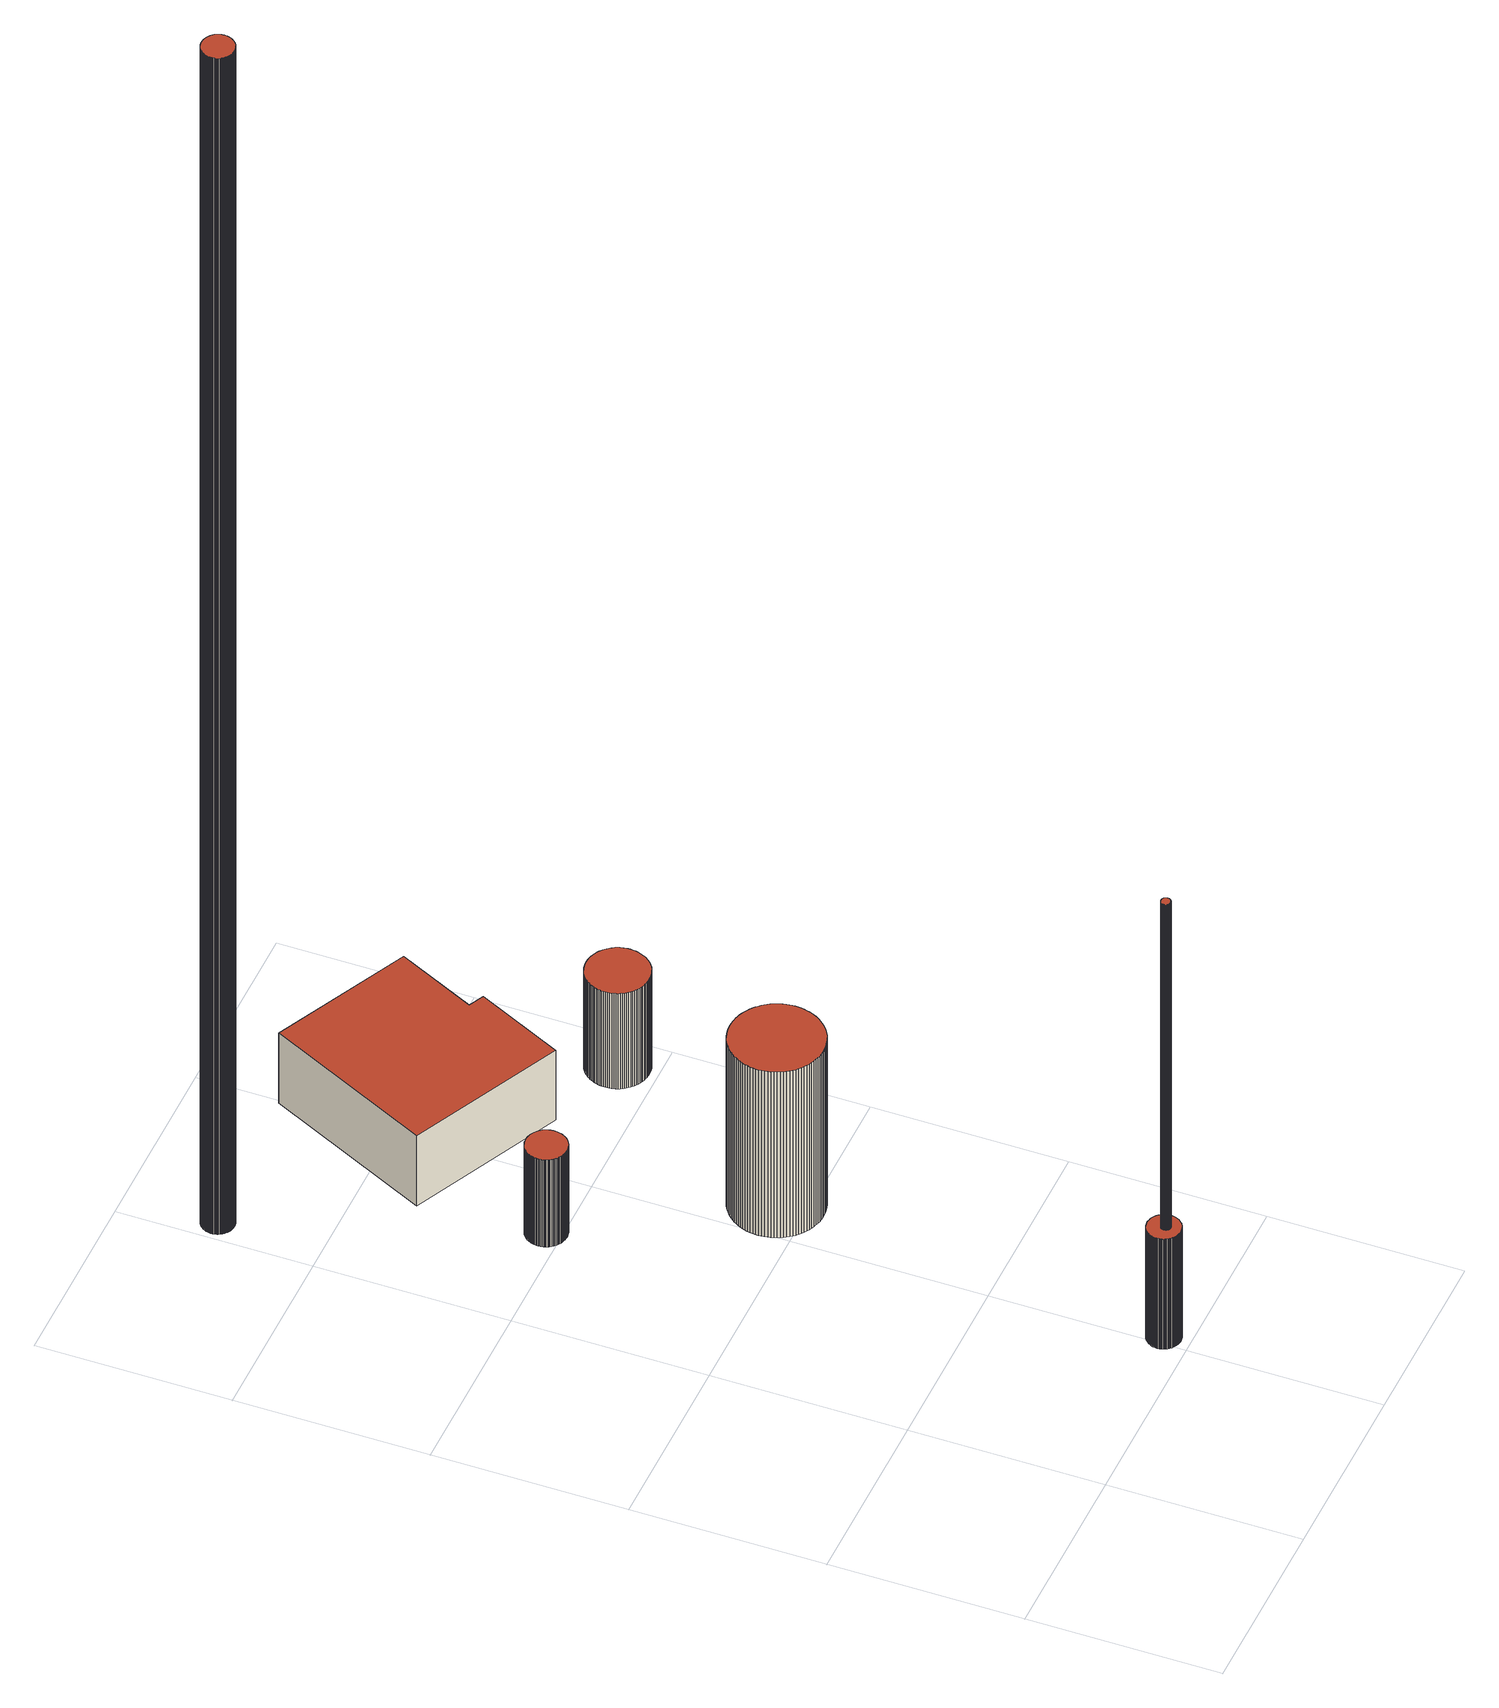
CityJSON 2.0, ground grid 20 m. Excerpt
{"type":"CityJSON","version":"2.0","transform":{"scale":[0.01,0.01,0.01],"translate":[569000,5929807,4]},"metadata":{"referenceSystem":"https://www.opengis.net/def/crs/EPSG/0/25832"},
"CityObjects":{
"building1":{"type":"Building","attributes":{"Grundfläche 2D":"9.153778","Grundhöhe NN":"5.011"},"children":["building1-1"],"geometry":[{"type":"Solid","lod":"3","boundaries":[[[[0,1,2,3,4,5,6,7,8,9,10,11,12,13,14,15,16,17,18,19,20,21,22,23,24,25,26,27,28,29,30,31,32,33,34,35,36,37,38,39,40,41,42,43,44,45,46,47,48,49,50,51,52,53,54,55,56,57,58,59,60,61,62,63,64,65,66,67,68,69,70,71,72,73,74,75,76,77,78,79,80,81,82,83,84,85,86,87,88,89,90,91,92,93,94,95,96,97,98,99]],[[100,101,4,3]],[[101,102,5,4]],[[102,103,6,5]],[[103,104,7,6]],[[104,105,8,7]],[[105,106,9,8]],[[106,107,10,9]],[[108,100,3,2]],[[109,110,98,97]],[[110,111,99,98]],[[111,112,0,99]],[[112,113,1,0]],[[113,108,2,1]],[[107,114,11,10]],[[114,115,12,11]],[[115,116,13,12]],[[116,117,14,13]],[[117,118,15,14]],[[118,119,16,15]],[[119,120,17,16]],[[120,121,18,17]],[[121,122,19,18]],[[122,123,20,19]],[[123,124,21,20]],[[124,125,22,21]],[[125,126,23,22]],[[126,127,24,23]],[[127,128,25,24]],[[128,129,26,25]],[[129,130,27,26]],[[130,131,28,27]],[[131,132,29,28]],[[132,133,30,29]],[[133,134,31,30]],[[134,135,32,31]],[[135,136,33,32]],[[136,137,34,33]],[[137,138,35,34]],[[138,139,36,35]],[[139,140,37,36]],[[140,141,38,37]],[[141,142,39,38]],[[142,143,40,39]],[[143,144,41,40]],[[144,145,42,41]],[[145,146,43,42]],[[146,147,44,43]],[[147,148,45,44]],[[148,149,46,45]],[[149,150,47,46]],[[150,151,48,47]],[[151,152,49,48]],[[152,153,50,49]],[[153,154,51,50]],[[154,155,52,51]],[[155,156,53,52]],[[156,157,54,53]],[[157,158,55,54]],[[158,159,56,55]],[[159,160,57,56]],[[160,161,58,57]],[[161,162,59,58]],[[162,163,60,59]],[[163,164,61,60]],[[164,165,62,61]],[[165,166,63,62]],[[166,167,64,63]],[[167,168,65,64]],[[168,169,66,65]],[[169,170,67,66]],[[170,171,68,67]],[[171,172,69,68]],[[172,173,70,69]],[[173,174,71,70]],[[174,175,72,71]],[[175,176,73,72]],[[176,177,74,73]],[[177,178,75,74]],[[178,179,76,75]],[[179,180,77,76]],[[180,181,78,77]],[[181,182,79,78]],[[182,183,80,79]],[[183,184,81,80]],[[184,185,82,81]],[[185,186,83,82]],[[186,187,84,83]],[[187,188,85,84]],[[188,189,86,85]],[[189,190,87,86]],[[190,191,88,87]],[[191,192,89,88]],[[192,193,90,89]],[[193,194,91,90]],[[194,195,92,91]],[[195,196,93,92]],[[196,197,94,93]],[[197,198,95,94]],[[198,199,96,95]],[[199,109,97,96]],[[109,199,198,197,196,195,194,193,192,191,190,189,188,187,186,185,184,183,182,181,180,179,178,177,176,175,174,173,172,171,170,169,168,167,166,165,164,163,162,161,160,159,158,157,156,155,154,153,152,151,150,149,148,147,146,145,144,143,142,141,140,139,138,137,136,135,134,133,132,131,130,129,128,127,126,125,124,123,122,121,120,119,118,117,116,115,114,107,106,105,104,103,102,101,100,108,113,112,111,110]]]],"semantics":{"surfaces":[{"type":"RoofSurface"},{"type":"WallSurface"},{"type":"GroundSurface"}],"values":[[0,1,1,1,1,1,1,1,1,1,1,1,1,1,1,1,1,1,1,1,1,1,1,1,1,1,1,1,1,1,1,1,1,1,1,1,1,1,1,1,1,1,1,1,1,1,1,1,1,1,1,1,1,1,1,1,1,1,1,1,1,1,1,1,1,1,1,1,1,1,1,1,1,1,1,1,1,1,1,1,1,1,1,1,1,1,1,1,1,1,1,1,1,1,1,1,1,1,1,1,1,2]]}}]},
"building1-1":{"type":"BuildingInstallation","parents":["building1"],"geometry":[{"type":"MultiSurface","lod":"3","boundaries":[[[200,201,202,203,204,205,206,207,208,209,210,211,212,213,214,215,216,217,218,219,220,221,222,223,224,225,226,227,228,229,230,231,232,233,234,235,236,237,238,239,240,241,242,243,244,245,246,247,248,249,250,251,252,253,254,255,256,257,258,259,260,261,262,263,264,265,266,267,268,269,270,271,272,273,274,275,276,277,278,279,280,281,282,283,284,285,286,287,288,289,290,291,292,293,294,295,296,297,298,299]],[[205,204,300,301]],[[206,205,301,302]],[[207,206,302,303]],[[208,207,303,304]],[[209,208,304,305]],[[210,209,305,306]],[[211,210,306,307]],[[212,211,307,308]],[[213,212,308,309]],[[310,202,201,200,311,312]],[[203,202,310,313]],[[204,203,313,300]],[[214,213,309,314]],[[215,214,314,315]],[[216,215,315,316]],[[217,216,316,317]],[[218,217,317,318]],[[219,218,318,319]],[[220,219,319,320]],[[221,220,320,321]],[[222,221,321,322]],[[223,222,322,323]],[[224,223,323,324]],[[225,224,324,325]],[[226,225,325,326]],[[227,226,326,327]],[[228,227,327,328]],[[229,228,328,329]],[[230,229,329,330]],[[231,230,330,331]],[[232,231,331,332]],[[233,232,332,333]],[[234,233,333,334]],[[235,234,334,335]],[[236,235,335,336]],[[237,236,336,337]],[[238,237,337,338]],[[239,238,338,339]],[[240,239,339,340]],[[241,240,340,341]],[[242,241,341,342]],[[243,242,342,343]],[[244,243,343,344]],[[245,244,344,345]],[[246,245,345,346]],[[247,246,346,347]],[[248,247,347,348]],[[249,248,348,349]],[[250,249,349,350]],[[251,250,350,351]],[[252,251,351,352]],[[253,252,352,353]],[[254,253,353,354]],[[255,254,354,355]],[[256,255,355,356]],[[257,256,356,357]],[[258,257,357,358]],[[259,258,358,359]],[[260,259,359,360]],[[261,260,360,361]],[[262,261,361,362]],[[263,262,362,363]],[[264,263,363,364]],[[265,264,364,365]],[[266,265,365,366]],[[267,266,366,367]],[[268,267,367,368]],[[269,268,368,369]],[[270,269,369,370]],[[271,270,370,371]],[[272,271,371,372]],[[273,272,372,373]],[[274,273,373,374]],[[275,274,374,375]],[[276,275,375,376]],[[277,276,376,377]],[[278,277,377,378]],[[279,278,378,379]],[[280,279,379,380]],[[281,280,380,381]],[[282,281,381,382]],[[283,282,382,383]],[[284,283,383,384]],[[285,284,384,385]],[[286,285,385,386]],[[287,286,386,387]],[[288,287,387,388]],[[289,288,388,389]],[[290,289,389,390]],[[291,290,390,391]],[[292,291,391,392]],[[293,292,392,393]],[[294,293,393,394]],[[295,294,394,395]],[[296,295,395,396]],[[297,296,396,397]],[[298,297,397,398]],[[299,298,398,399]],[[200,299,399,311]]],"semantics":{"surfaces":[{"type":"RoofSurface"},{"type":"WallSurface"}],"values":[0,1,1,1,1,1,1,1,1,1,1,1,1,1,1,1,1,1,1,1,1,1,1,1,1,1,1,1,1,1,1,1,1,1,1,1,1,1,1,1,1,1,1,1,1,1,1,1,1,1,1,1,1,1,1,1,1,1,1,1,1,1,1,1,1,1,1,1,1,1,1,1,1,1,1,1,1,1,1,1,1,1,1,1,1,1,1,1,1,1,1,1,1,1,1,1,1,1,1,1]}}]},
"building2":{"type":"Building","attributes":{"Grundfläche 2D":"8.639252","Grundhöhe NN":"4.952"},"geometry":[{"type":"Solid","lod":"3","boundaries":[[[[400,401,402,403,404,405,406,407,408,409,410,411,412,413,414,415,416,417,418,419,420,421,422,423,424,425,426,427,428,429,430,431,432,433,434,435,436,437,438,439,440,441,442,443,444,445,446,447,448,449,450,451,452,453,454,455,456,457,458,459,460,461,462,463,464,465,466,467,468,469,470,471,472,473,474,475,476,477,478,479,480,481,482,483,484,485,486,487,488,489,490,491,492,493,494,495,496,497,498,499]],[[500,501,408,407]],[[501,502,409,408]],[[502,503,410,409]],[[503,504,411,410]],[[504,505,412,411]],[[505,506,413,412]],[[507,500,407,406]],[[508,509,401,400]],[[509,510,402,401]],[[510,511,403,402]],[[511,512,404,403]],[[512,513,405,404]],[[513,507,406,405]],[[506,514,414,413]],[[514,515,415,414]],[[515,516,416,415]],[[516,517,417,416]],[[517,518,418,417]],[[518,519,419,418]],[[519,520,420,419]],[[520,521,421,420]],[[521,522,422,421]],[[522,523,423,422]],[[523,524,424,423]],[[524,525,425,424]],[[525,526,426,425]],[[526,527,427,426]],[[527,528,428,427]],[[528,529,429,428]],[[529,530,430,429]],[[530,531,431,430]],[[531,532,432,431]],[[532,533,433,432]],[[533,534,434,433]],[[534,535,435,434]],[[535,536,436,435]],[[536,537,437,436]],[[537,538,438,437]],[[538,539,439,438]],[[539,540,440,439]],[[540,541,441,440]],[[541,542,442,441]],[[542,543,443,442]],[[543,544,444,443]],[[544,545,445,444]],[[545,546,446,445]],[[546,547,447,446]],[[547,548,448,447]],[[548,549,449,448]],[[549,550,450,449]],[[550,551,451,450]],[[551,552,452,451]],[[552,553,453,452]],[[553,554,454,453]],[[554,555,455,454]],[[555,556,456,455]],[[556,557,457,456]],[[557,558,458,457]],[[558,559,459,458]],[[559,560,460,459]],[[560,561,461,460]],[[561,562,462,461]],[[562,563,463,462]],[[563,564,464,463]],[[564,565,465,464]],[[565,566,466,465]],[[566,567,467,466]],[[567,568,468,467]],[[568,569,469,468]],[[569,570,470,469]],[[570,571,471,470]],[[571,572,472,471]],[[572,573,473,472]],[[573,574,474,473]],[[574,575,475,474]],[[575,576,476,475]],[[576,577,477,476]],[[577,578,478,477]],[[578,579,479,478]],[[579,580,480,479]],[[580,581,481,480]],[[581,582,482,481]],[[582,583,483,482]],[[583,584,484,483]],[[584,585,485,484]],[[585,586,486,485]],[[586,587,487,486]],[[587,588,488,487]],[[588,589,489,488]],[[589,590,490,489]],[[590,591,491,490]],[[591,592,492,491]],[[592,593,493,492]],[[593,594,494,493]],[[594,595,495,494]],[[595,596,496,495]],[[596,597,497,496]],[[597,598,498,497]],[[598,599,499,498]],[[599,508,400,499]],[[597,596,595,594,593,592,591,590,589,588,587,586,585,584,583,582,581,580,579,578,577,576,575,574,573,572,571,570,569,568,567,566,565,564,563,562,561,560,559,558,557,556,555,554,553,552,551,550,549,548,547,546,545,544,543,542,541,540,539,538,537,536,535,534,533,532,531,530,529,528,527,526,525,524,523,522,521,520,519,518,517,516,515,514,506,505,504,503,502,501,500,507,513,512,511,510,509,508,599,598]]]],"semantics":{"surfaces":[{"type":"RoofSurface"},{"type":"WallSurface"},{"type":"GroundSurface"}],"values":[[0,1,1,1,1,1,1,1,1,1,1,1,1,1,1,1,1,1,1,1,1,1,1,1,1,1,1,1,1,1,1,1,1,1,1,1,1,1,1,1,1,1,1,1,1,1,1,1,1,1,1,1,1,1,1,1,1,1,1,1,1,1,1,1,1,1,1,1,1,1,1,1,1,1,1,1,1,1,1,1,1,1,1,1,1,1,1,1,1,1,1,1,1,1,1,1,1,1,1,1,1,2]]}}]},
"building3":{"type":"Building","attributes":{"Grundfläche 2D":"13.631058","Grundhöhe NN":"4.933"},"geometry":[{"type":"Solid","lod":"3","boundaries":[[[[600,601,602,603,604,605,606,607,608,609,610,611,612,613,614,615,616,617,618,619,620,621,622,623,624,625,626,627,628,629,630,631,632,633,634,635,636,637,638,639,640,641,642,643,644,645,646,647,648,649,650,651,652,653,654,655,656,657,658,659,660,661,662,663,664,665,666,667,668,669,670,671,672,673,674,675,676,677,678,679,680,681,682,683,684,685,686,687,688,689,690,691,692,693,694,695,696,697,698,699]],[[700,701,606,605]],[[701,702,607,606]],[[702,703,608,607]],[[703,704,609,608]],[[704,705,610,609]],[[705,706,611,610]],[[706,707,612,611]],[[707,708,613,612]],[[708,709,614,613]],[[709,710,615,614]],[[711,700,605,604]],[[712,713,603,602]],[[713,711,604,603]],[[710,714,616,615]],[[714,715,617,616]],[[715,716,618,617]],[[716,717,619,618]],[[717,718,620,619]],[[718,719,621,620]],[[719,720,622,621]],[[720,721,623,622]],[[721,722,624,623]],[[722,723,625,624]],[[723,724,626,625]],[[724,725,627,626]],[[725,726,628,627]],[[726,727,629,628]],[[727,728,630,629]],[[728,729,631,630]],[[729,730,632,631]],[[730,731,633,632]],[[731,732,634,633]],[[732,733,635,634]],[[733,734,636,635]],[[734,735,637,636]],[[735,736,638,637]],[[736,737,639,638]],[[737,738,640,639]],[[738,739,641,640]],[[739,740,642,641]],[[740,741,643,642]],[[741,742,644,643]],[[742,743,645,644]],[[743,744,646,645]],[[744,745,647,646]],[[745,746,648,647]],[[746,747,649,648]],[[747,748,650,649]],[[748,749,651,650]],[[749,750,652,651]],[[750,751,653,652]],[[751,752,654,653]],[[752,753,655,654]],[[753,754,656,655]],[[754,755,657,656]],[[755,756,658,657]],[[756,757,659,658]],[[757,758,660,659]],[[758,759,661,660]],[[759,760,662,661]],[[760,761,663,662]],[[761,762,664,663]],[[762,763,665,664]],[[763,764,666,665]],[[764,765,667,666]],[[765,766,668,667]],[[766,767,669,668]],[[767,768,670,669]],[[768,769,671,670]],[[769,770,672,671]],[[770,771,673,672]],[[771,772,674,673]],[[772,773,675,674]],[[773,774,676,675]],[[774,775,677,676]],[[775,776,678,677]],[[776,777,679,678]],[[777,778,680,679]],[[778,779,681,680]],[[779,780,682,681]],[[780,781,683,682]],[[781,782,684,683]],[[782,783,685,684]],[[783,784,686,685]],[[784,785,687,686]],[[785,786,688,687]],[[786,787,689,688]],[[787,788,690,689]],[[788,789,691,690]],[[789,790,692,691]],[[790,791,693,692]],[[791,792,694,693]],[[792,793,695,694]],[[793,794,696,695]],[[794,795,697,696]],[[795,796,698,697]],[[796,797,699,698]],[[797,798,600,699]],[[798,799,601,600]],[[799,712,602,601]],[[795,794,793,792,791,790,789,788,787,786,785,784,783,782,781,780,779,778,777,776,775,774,773,772,771,770,769,768,767,766,765,764,763,762,761,760,759,758,757,756,755,754,753,752,751,750,749,748,747,746,745,744,743,742,741,740,739,738,737,736,735,734,733,732,731,730,729,728,727,726,725,724,723,722,721,720,719,718,717,716,715,714,710,709,708,707,706,705,704,703,702,701,700,711,713,712,799,798,797,796]]]],"semantics":{"surfaces":[{"type":"RoofSurface"},{"type":"WallSurface"},{"type":"GroundSurface"}],"values":[[0,1,1,1,1,1,1,1,1,1,1,1,1,1,1,1,1,1,1,1,1,1,1,1,1,1,1,1,1,1,1,1,1,1,1,1,1,1,1,1,1,1,1,1,1,1,1,1,1,1,1,1,1,1,1,1,1,1,1,1,1,1,1,1,1,1,1,1,1,1,1,1,1,1,1,1,1,1,1,1,1,1,1,1,1,1,1,1,1,1,1,1,1,1,1,1,1,1,1,1,1,2]]}}]},
"building4":{"type":"Building","attributes":{"Grundfläche 2D":"69.941310","Grundhöhe NN":"4.931"},"geometry":[{"type":"Solid","lod":"3","boundaries":[[[[800,801,802,803,804,805,806,807,808,809,810,811,812,813,814,815,816,817,818,819,820,821,822,823,824,825,826,827,828,829,830,831,832,833,834,835,836,837,838,839,840,841,842,843,844,845,846,847,848,849,850,851,852,853,854,855,856,857,858,859,860,861,862,863,864,865,866,867,868,869,870,871,872,873,874,875,876,877,878,879,880,881,882,883,884,885,886,887,888,889,890,891,892,893,894,895,896,897,898,899]],[[900,901,805,804]],[[901,902,806,805]],[[902,903,807,806]],[[903,904,808,807]],[[904,905,809,808]],[[905,906,810,809]],[[906,907,811,810]],[[907,908,812,811]],[[908,909,813,812]],[[909,910,814,813]],[[911,900,804,803]],[[912,911,803,802]],[[910,913,815,814]],[[913,914,816,815]],[[914,915,817,816]],[[915,916,818,817]],[[916,917,819,818]],[[917,918,820,819]],[[918,919,821,820]],[[919,920,822,821]],[[920,921,823,822]],[[921,922,824,823]],[[922,923,825,824]],[[923,924,826,825]],[[924,925,827,826]],[[925,926,828,827]],[[926,927,829,828]],[[927,928,830,829]],[[928,929,831,830]],[[929,930,832,831]],[[930,931,833,832]],[[931,932,834,833]],[[932,933,835,834]],[[933,934,836,835]],[[934,935,837,836]],[[935,936,838,837]],[[936,937,839,838]],[[937,938,840,839]],[[938,939,841,840]],[[939,940,842,841]],[[940,941,843,842]],[[941,942,844,843]],[[942,943,845,844]],[[943,944,846,845]],[[944,945,847,846]],[[945,946,848,847]],[[946,947,849,848]],[[947,948,850,849]],[[948,949,851,850]],[[949,950,852,851]],[[950,951,853,852]],[[951,952,854,853]],[[952,953,855,854]],[[953,954,856,855]],[[954,955,857,856]],[[955,956,858,857]],[[956,957,859,858]],[[957,958,860,859]],[[958,959,861,860]],[[959,960,862,861]],[[960,961,863,862]],[[961,962,864,863]],[[962,963,865,864]],[[963,964,866,865]],[[964,965,867,866]],[[965,966,868,867]],[[966,967,869,868]],[[967,968,870,869]],[[968,969,871,870]],[[969,970,872,871]],[[970,971,873,872]],[[971,972,874,873]],[[972,973,875,874]],[[973,974,876,875]],[[974,975,877,876]],[[975,976,878,877]],[[976,977,879,878]],[[977,978,880,879]],[[978,979,881,880]],[[979,980,882,881]],[[980,981,883,882]],[[981,982,884,883]],[[982,983,885,884]],[[983,984,886,885]],[[984,985,887,886]],[[985,986,888,887]],[[986,987,889,888]],[[987,988,890,889]],[[988,989,891,890]],[[989,990,892,891]],[[990,991,893,892]],[[991,992,894,893]],[[992,993,895,894]],[[993,994,896,895]],[[994,995,897,896]],[[995,996,898,897]],[[996,997,899,898]],[[997,998,800,899]],[[998,999,801,800]],[[999,912,802,801]],[[995,994,993,992,991,990,989,988,987,986,985,984,983,982,981,980,979,978,977,976,975,974,973,972,971,970,969,968,967,966,965,964,963,962,961,960,959,958,957,956,955,954,953,952,951,950,949,948,947,946,945,944,943,942,941,940,939,938,937,936,935,934,933,932,931,930,929,928,927,926,925,924,923,922,921,920,919,918,917,916,915,914,913,910,909,908,907,906,905,904,903,902,901,900,911,912,999,998,997,996]]]],"semantics":{"surfaces":[{"type":"RoofSurface"},{"type":"WallSurface"},{"type":"GroundSurface"}],"values":[[0,1,1,1,1,1,1,1,1,1,1,1,1,1,1,1,1,1,1,1,1,1,1,1,1,1,1,1,1,1,1,1,1,1,1,1,1,1,1,1,1,1,1,1,1,1,1,1,1,1,1,1,1,1,1,1,1,1,1,1,1,1,1,1,1,1,1,1,1,1,1,1,1,1,1,1,1,1,1,1,1,1,1,1,1,1,1,1,1,1,1,1,1,1,1,1,1,1,1,1,1,2]]}}]},
"building5":{"type":"Building","attributes":{"Grundfläche 2D":"321.319162","Grundhöhe NN":"4.875"},"geometry":[{"type":"Solid","lod":"3","boundaries":[[[[1000,1001,1002,1003,1004,1005]],[[1006,1007,1005,1004]],[[1007,1008,1000,1005]],[[1008,1009,1001,1000]],[[1009,1010,1002,1001]],[[1010,1011,1003,1002]],[[1011,1006,1004,1003]],[[1011,1010,1009,1008,1007,1006]]]],"semantics":{"surfaces":[{"type":"RoofSurface"},{"type":"WallSurface"},{"type":"GroundSurface"}],"values":[[0,1,1,1,1,1,1,2]]}}]},
"building6":{"type":"Building","attributes":{"Grundfläche 2D":"31.830159","Grundhöhe NN":"4.645"},"geometry":[{"type":"Solid","lod":"3","boundaries":[[[[1012,1013,1014,1015,1016,1017,1018,1019,1020,1021,1022,1023,1024,1025,1026,1027,1028,1029,1030,1031,1032,1033,1034,1035,1036,1037,1038,1039,1040,1041,1042,1043,1044,1045,1046,1047,1048,1049,1050,1051,1052,1053,1054,1055,1056,1057,1058,1059,1060,1061,1062,1063,1064,1065,1066,1067,1068,1069,1070,1071,1072,1073,1074,1075,1076,1077,1078,1079,1080,1081,1082,1083,1084,1085,1086,1087,1088,1089,1090,1091,1092,1093,1094,1095,1096,1097,1098,1099,1100,1101,1102,1103,1104,1105,1106,1107,1108,1109,1110,1111]],[[1112,1113,1020,1019]],[[1113,1114,1021,1020]],[[1114,1115,1022,1021]],[[1115,1116,1023,1022]],[[1117,1112,1019,1018]],[[1118,1119,1012,1111]],[[1119,1120,1013,1012]],[[1120,1121,1014,1013]],[[1121,1122,1015,1014]],[[1122,1123,1016,1015]],[[1123,1124,1017,1016]],[[1124,1117,1018,1017]],[[1116,1125,1024,1023]],[[1125,1126,1025,1024]],[[1126,1127,1026,1025]],[[1127,1128,1027,1026]],[[1128,1129,1028,1027]],[[1129,1130,1029,1028]],[[1130,1131,1030,1029]],[[1131,1132,1031,1030]],[[1132,1133,1032,1031]],[[1133,1134,1033,1032]],[[1134,1135,1034,1033]],[[1135,1136,1035,1034]],[[1136,1137,1036,1035]],[[1137,1138,1037,1036]],[[1138,1139,1038,1037]],[[1139,1140,1039,1038]],[[1140,1141,1040,1039]],[[1141,1142,1041,1040]],[[1142,1143,1042,1041]],[[1143,1144,1043,1042]],[[1144,1145,1044,1043]],[[1145,1146,1045,1044]],[[1146,1147,1046,1045]],[[1147,1148,1047,1046]],[[1148,1149,1048,1047]],[[1149,1150,1049,1048]],[[1150,1151,1050,1049]],[[1151,1152,1051,1050]],[[1152,1153,1052,1051]],[[1153,1154,1053,1052]],[[1154,1155,1054,1053]],[[1155,1156,1055,1054]],[[1156,1157,1056,1055]],[[1157,1158,1057,1056]],[[1158,1159,1058,1057]],[[1159,1160,1059,1058]],[[1160,1161,1060,1059]],[[1161,1162,1061,1060]],[[1162,1163,1062,1061]],[[1163,1164,1063,1062]],[[1164,1165,1064,1063]],[[1165,1166,1065,1064]],[[1166,1167,1066,1065]],[[1167,1168,1067,1066]],[[1168,1169,1068,1067]],[[1169,1170,1069,1068]],[[1170,1171,1070,1069]],[[1171,1172,1071,1070]],[[1172,1173,1072,1071]],[[1173,1174,1073,1072]],[[1174,1175,1074,1073]],[[1175,1176,1075,1074]],[[1176,1177,1076,1075]],[[1177,1178,1077,1076]],[[1178,1179,1078,1077]],[[1179,1180,1079,1078]],[[1180,1181,1080,1079]],[[1181,1182,1081,1080]],[[1182,1183,1082,1081]],[[1183,1184,1083,1082]],[[1184,1185,1084,1083]],[[1185,1186,1085,1084]],[[1186,1187,1086,1085]],[[1187,1188,1087,1086]],[[1188,1189,1088,1087]],[[1189,1190,1089,1088]],[[1190,1191,1090,1089]],[[1191,1192,1091,1090]],[[1192,1193,1092,1091]],[[1193,1194,1093,1092]],[[1194,1195,1094,1093]],[[1195,1196,1095,1094]],[[1196,1197,1096,1095]],[[1197,1198,1097,1096]],[[1198,1199,1098,1097]],[[1199,1200,1099,1098]],[[1200,1201,1100,1099]],[[1201,1202,1101,1100]],[[1202,1203,1102,1101]],[[1203,1204,1103,1102]],[[1204,1205,1104,1103]],[[1205,1206,1105,1104]],[[1206,1207,1106,1105]],[[1207,1208,1107,1106]],[[1208,1209,1108,1107]],[[1209,1210,1109,1108]],[[1210,1211,1110,1109]],[[1211,1118,1111,1110]],[[1210,1209,1208,1207,1206,1205,1204,1203,1202,1201,1200,1199,1198,1197,1196,1195,1194,1193,1192,1191,1190,1189,1188,1187,1186,1185,1184,1183,1182,1181,1180,1179,1178,1177,1176,1175,1174,1173,1172,1171,1170,1169,1168,1167,1166,1165,1164,1163,1162,1161,1160,1159,1158,1157,1156,1155,1154,1153,1152,1151,1150,1149,1148,1147,1146,1145,1144,1143,1142,1141,1140,1139,1138,1137,1136,1135,1134,1133,1132,1131,1130,1129,1128,1127,1126,1125,1116,1115,1114,1113,1112,1117,1124,1123,1122,1121,1120,1119,1118,1211]]]],"semantics":{"surfaces":[{"type":"RoofSurface"},{"type":"WallSurface"},{"type":"GroundSurface"}],"values":[[0,1,1,1,1,1,1,1,1,1,1,1,1,1,1,1,1,1,1,1,1,1,1,1,1,1,1,1,1,1,1,1,1,1,1,1,1,1,1,1,1,1,1,1,1,1,1,1,1,1,1,1,1,1,1,1,1,1,1,1,1,1,1,1,1,1,1,1,1,1,1,1,1,1,1,1,1,1,1,1,1,1,1,1,1,1,1,1,1,1,1,1,1,1,1,1,1,1,1,1,1,2]]}}]}
},
"vertices":[
[2106,416,1497],[2096,418,1497],[2085,420,1497],[2075,421,1497],[2064,421,1497],[2053,420,1497],[2043,419,1497],[2032,417,1497],[2021,415,1497],[2011,411,1497],[2001,408,1497],[1992,403,1497],[1982,398,1497],[1973,392,1497],[1964,386,1497],[1956,380,1497],[1948,372,1497],[1940,365,1497],[1933,356,1497],[1927,348,1497],[1921,339,1497],[1916,329,1497],[1911,320,1497],[1907,310,1497],[1904,300,1497],[1901,289,1497],[1899,279,1497],[1897,268,1497],[1896,258,1497],[1896,247,1497],[1897,236,1497],[1898,225,1497],[1900,215,1497],[1903,204,1497],[1906,194,1497],[1909,184,1497],[1914,175,1497],[1919,165,1497],[1925,156,1497],[1931,147,1497],[1938,139,1497],[1945,131,1497],[1953,123,1497],[1961,117,1497],[1969,110,1497],[1978,104,1497],[1988,99,1497],[1997,94,1497],[2007,90,1497],[2017,87,1497],[2028,84,1497],[2038,82,1497],[2049,80,1497],[2059,79,1497],[2070,79,1497],[2081,80,1497],[2092,81,1497],[2102,83,1497],[2112,86,1497],[2123,89,1497],[2133,92,1497],[2143,97,1497],[2152,102,1497],[2161,108,1497],[2170,114,1497],[2178,121,1497],[2186,128,1497],[2194,136,1497],[2201,144,1497],[2207,152,1497],[2213,161,1497],[2218,171,1497],[2223,180,1497],[2227,190,1497],[2230,200,1497],[2233,211,1497],[2235,221,1497],[2237,232,1497],[2238,242,1497],[2238,253,1497],[2237,264,1497],[2236,275,1497],[2234,285,1497],[2232,296,1497],[2228,306,1497],[2225,316,1497],[2220,326,1497],[2215,335,1497],[2209,344,1497],[2203,353,1497],[2197,361,1497],[2189,369,1497],[2182,377,1497],[2173,384,1497],[2165,390,1497],[2156,396,1497],[2146,401,1497],[2137,406,1497],[2127,410,1497],[2117,413,1497],[2075,421,101],[2064,421,101],[2053,420,101],[2043,419,101],[2032,417,101],[2021,415,101],[2011,411,101],[2001,408,101],[2085,420,101],[2137,406,101],[2127,410,101],[2117,413,101],[2106,416,101],[2096,418,101],[1992,403,101],[1982,398,101],[1973,392,101],[1964,386,101],[1956,380,101],[1948,372,101],[1940,365,101],[1933,356,101],[1927,348,101],[1921,339,101],[1916,329,101],[1911,320,101],[1907,310,101],[1904,300,101],[1901,289,101],[1899,279,101],[1897,268,101],[1896,258,101],[1896,247,101],[1897,236,101],[1898,225,101],[1900,215,101],[1903,204,101],[1906,194,101],[1909,184,101],[1914,175,101],[1919,165,101],[1925,156,101],[1931,147,101],[1938,139,101],[1945,131,101],[1953,123,101],[1961,117,101],[1969,110,101],[1978,104,101],[1988,99,101],[1997,94,101],[2007,90,101],[2017,87,101],[2028,84,101],[2038,82,101],[2049,80,101],[2059,79,101],[2070,79,101],[2081,80,101],[2092,81,101],[2102,83,101],[2112,86,101],[2123,89,101],[2133,92,101],[2143,97,101],[2152,102,101],[2161,108,101],[2170,114,101],[2178,121,101],[2186,128,101],[2194,136,101],[2201,144,101],[2207,152,101],[2213,161,101],[2218,171,101],[2223,180,101],[2227,190,101],[2230,200,101],[2233,211,101],[2235,221,101],[2237,232,101],[2238,242,101],[2238,253,101],[2237,264,101],[2236,275,101],[2234,285,101],[2232,296,101],[2228,306,101],[2225,316,101],[2220,326,101],[2215,335,101],[2209,344,101],[2203,353,101],[2197,361,101],[2189,369,101],[2182,377,101],[2173,384,101],[2165,390,101],[2156,396,101],[2146,401,101],
[2094,279,5634],[2092,280,5634],[2089,281,5634],[2086,282,5634],[2083,282,5634],[2080,283,5634],[2077,283,5634],[2074,283,5634],[2070,283,5634],[2068,283,5634],[2065,282,5634],[2061,281,5634],[2059,280,5634],[2056,279,5634],[2053,278,5634],[2050,277,5634],[2048,275,5634],[2045,273,5634],[2043,271,5634],[2041,270,5634],[2038,267,5634],[2036,265,5634],[2034,263,5634],[2033,260,5634],[2031,257,5634],[2030,255,5634],[2029,252,5634],[2028,249,5634],[2027,246,5634],[2026,243,5634],[2026,240,5634],[2026,237,5634],[2025,234,5634],[2026,231,5634],[2026,228,5634],[2026,225,5634],[2027,222,5634],[2028,219,5634],[2029,216,5634],[2030,213,5634],[2032,211,5634],[2033,208,5634],[2035,205,5634],[2037,203,5634],[2039,201,5634],[2041,199,5634],[2043,197,5634],[2046,195,5634],[2048,193,5634],[2051,192,5634],[2054,190,5634],[2056,189,5634],[2059,188,5634],[2062,187,5634],[2065,187,5634],[2068,186,5634],[2071,186,5634],[2074,186,5634],[2077,186,5634],[2081,186,5634],[2083,187,5634],[2086,187,5634],[2089,188,5634],[2092,189,5634],[2095,191,5634],[2098,192,5634],[2100,194,5634],[2103,195,5634],[2105,197,5634],[2107,199,5634],[2110,201,5634],[2112,204,5634],[2114,206,5634],[2115,209,5634],[2117,211,5634],[2118,214,5634],[2119,217,5634],[2120,220,5634],[2121,223,5634],[2122,226,5634],[2122,229,5634],[2122,232,5634],[2122,235,5634],[2122,238,5634],[2122,241,5634],[2122,244,5634],[2121,247,5634],[2120,250,5634],[2119,253,5634],[2118,255,5634],[2116,258,5634],[2115,261,5634],[2113,263,5634],[2111,266,5634],[2109,268,5634],[2107,270,5634],[2105,272,5634],[2102,274,5634],[2100,276,5634],[2097,277,5634],[2083,282,1497],[2080,283,1497],[2077,283,1497],[2074,283,1497],[2070,283,1497],[2068,283,1497],[2065,282,1497],[2061,281,1497],[2059,280,1497],[2056,279,1497],[2089,281,1497],[2094,279,1497],[2092,280,1497],[2086,282,1497],[2053,278,1497],[2050,277,1497],[2048,275,1497],[2045,273,1497],[2043,271,1497],[2041,270,1497],[2038,267,1497],[2036,265,1497],[2034,263,1497],[2033,260,1497],[2031,257,1497],[2030,255,1497],[2029,252,1497],[2028,249,1497],[2027,246,1497],[2026,243,1497],[2026,240,1497],[2026,237,1497],[2025,234,1497],[2026,231,1497],[2026,228,1497],[2026,225,1497],[2027,222,1497],[2028,219,1497],[2029,216,1497],[2030,213,1497],[2032,211,1497],[2033,208,1497],[2035,205,1497],[2037,203,1497],[2039,201,1497],[2041,199,1497],[2043,197,1497],[2046,195,1497],[2048,193,1497],[2051,192,1497],[2054,190,1497],[2056,189,1497],[2059,188,1497],[2062,187,1497],[2065,187,1497],[2068,186,1497],[2071,186,1497],[2074,186,1497],[2077,186,1497],[2081,186,1497],[2083,187,1497],[2086,187,1497],[2089,188,1497],[2092,189,1497],[2095,191,1497],[2098,192,1497],[2100,194,1497],[2103,195,1497],[2105,197,1497],[2107,199,1497],[2110,201,1497],[2112,204,1497],[2114,206,1497],[2115,209,1497],[2117,211,1497],[2118,214,1497],[2119,217,1497],[2120,220,1497],[2121,223,1497],[2122,226,1497],[2122,229,1497],[2122,232,1497],[2122,235,1497],[2122,238,1497],[2122,241,1497],[2122,244,1497],[2121,247,1497],[2120,250,1497],[2119,253,1497],[2118,255,1497],[2116,258,1497],[2115,261,1497],[2113,263,1497],[2111,266,1497],[2109,268,1497],[2107,270,1497],[2105,272,1497],[2102,274,1497],[2100,276,1497],[2097,277,1497],
[266,9192,15041],[257,9196,15041],[247,9199,15041],[237,9202,15041],[226,9204,15041],[216,9205,15041],[206,9206,15041],[195,9206,15041],[185,9205,15041],[174,9204,15041],[164,9202,15041],[154,9199,15041],[144,9196,15041],[135,9192,15041],[125,9187,15041],[116,9182,15041],[107,9177,15041],[99,9171,15041],[91,9164,15041],[83,9157,15041],[76,9149,15041],[70,9141,15041],[64,9133,15041],[58,9124,15041],[53,9114,15041],[49,9105,15041],[45,9095,15041],[42,9085,15041],[39,9075,15041],[37,9065,15041],[36,9055,15041],[35,9044,15041],[35,9034,15041],[36,9024,15041],[37,9013,15041],[39,9003,15041],[42,8993,15041],[45,8983,15041],[49,8973,15041],[54,8964,15041],[59,8955,15041],[64,8946,15041],[70,8938,15041],[77,8930,15041],[84,8922,15041],[92,8915,15041],[100,8908,15041],[108,8902,15041],[117,8897,15041],[127,8892,15041],[136,8887,15041],[146,8883,15041],[156,8880,15041],[166,8878,15041],[176,8876,15041],[186,8875,15041],[197,8874,15041],[207,8874,15041],[218,8875,15041],[228,8876,15041],[238,8878,15041],[248,8881,15041],[258,8884,15041],[268,8888,15041],[277,8892,15041],[286,8897,15041],[295,8903,15041],[303,8909,15041],[311,8916,15041],[319,8923,15041],[326,8931,15041],[333,8939,15041],[339,8947,15041],[344,8956,15041],[349,8965,15041],[354,8975,15041],[357,8984,15041],[361,8994,15041],[363,9004,15041],[365,9015,15041],[366,9025,15041],[367,9035,15041],[367,9046,15041],[366,9056,15041],[365,9067,15041],[363,9077,15041],[360,9087,15041],[357,9097,15041],[353,9107,15041],[349,9116,15041],[344,9125,15041],[338,9134,15041],[332,9142,15041],[325,9150,15041],[318,9158,15041],[310,9165,15041],[302,9171,15041],[294,9178,15041],[285,9183,15041],[276,9188,15041],[195,9206,95],[185,9205,95],[174,9204,95],[164,9202,95],[154,9199,95],[144,9196,95],[135,9192,95],[206,9206,95],[266,9192,95],[257,9196,95],[247,9199,95],[237,9202,95],[226,9204,95],[216,9205,95],[125,9187,95],[116,9182,95],[107,9177,95],[99,9171,95],[91,9164,95],[83,9157,95],[76,9149,95],[70,9141,95],[64,9133,95],[58,9124,95],[53,9114,95],[49,9105,95],[45,9095,95],[42,9085,95],[39,9075,95],[37,9065,95],[36,9055,95],[35,9044,95],[35,9034,95],[36,9024,95],[37,9013,95],[39,9003,95],[42,8993,95],[45,8983,95],[49,8973,95],[54,8964,95],[59,8955,95],[64,8946,95],[70,8938,95],[77,8930,95],[84,8922,95],[92,8915,95],[100,8908,95],[108,8902,95],[117,8897,95],[127,8892,95],[136,8887,95],[146,8883,95],[156,8880,95],[166,8878,95],[176,8876,95],[186,8875,95],[197,8874,95],[207,8874,95],[218,8875,95],[228,8876,95],[238,8878,95],[248,8881,95],[258,8884,95],[268,8888,95],[277,8892,95],[286,8897,95],[295,8903,95],[303,8909,95],[311,8916,95],[319,8923,95],[326,8931,95],[333,8939,95],[339,8947,95],[344,8956,95],[349,8965,95],[354,8975,95],[357,8984,95],[361,8994,95],[363,9004,95],[365,9015,95],[366,9025,95],[367,9035,95],[367,9046,95],[366,9056,95],[365,9067,95],[363,9077,95],[360,9087,95],[357,9097,95],[353,9107,95],[349,9116,95],[344,9125,95],[338,9134,95],[332,9142,95],[325,9150,95],[318,9158,95],[310,9165,95],[302,9171,95],[294,9178,95],[285,9183,95],[276,9188,95],
[1037,6094,1197],[1040,6082,1197],[1045,6070,1197],[1050,6058,1197],[1056,6046,1197],[1063,6035,1197],[1070,6024,1197],[1079,6014,1197],[1087,6004,1197],[1097,5995,1197],[1106,5986,1197],[1117,5978,1197],[1128,5971,1197],[1139,5964,1197],[1151,5958,1197],[1163,5953,1197],[1175,5949,1197],[1188,5946,1197],[1201,5943,1197],[1214,5941,1197],[1227,5940,1197],[1240,5939,1197],[1253,5940,1197],[1266,5941,1197],[1279,5943,1197],[1292,5946,1197],[1304,5950,1197],[1316,5955,1197],[1328,5960,1197],[1340,5966,1197],[1351,5973,1197],[1362,5980,1197],[1372,5988,1197],[1382,5997,1197],[1391,6006,1197],[1400,6016,1197],[1408,6027,1197],[1415,6038,1197],[1421,6049,1197],[1427,6061,1197],[1432,6073,1197],[1437,6085,1197],[1440,6098,1197],[1443,6110,1197],[1445,6123,1197],[1446,6136,1197],[1446,6149,1197],[1446,6162,1197],[1444,6176,1197],[1442,6188,1197],[1439,6201,1197],[1436,6214,1197],[1431,6226,1197],[1426,6238,1197],[1420,6250,1197],[1413,6261,1197],[1406,6272,1197],[1397,6282,1197],[1389,6292,1197],[1379,6301,1197],[1369,6309,1197],[1359,6317,1197],[1348,6325,1197],[1337,6331,1197],[1325,6337,1197],[1313,6342,1197],[1301,6346,1197],[1288,6350,1197],[1275,6353,1197],[1262,6355,1197],[1249,6356,1197],[1236,6356,1197],[1223,6356,1197],[1210,6354,1197],[1197,6352,1197],[1185,6349,1197],[1172,6345,1197],[1160,6341,1197],[1148,6336,1197],[1136,6329,1197],[1125,6323,1197],[1114,6315,1197],[1104,6307,1197],[1094,6299,1197],[1085,6289,1197],[1076,6279,1197],[1068,6269,1197],[1061,6258,1197],[1055,6247,1197],[1049,6235,1197],[1044,6223,1197],[1039,6211,1197],[1036,6198,1197],[1033,6185,1197],[1031,6172,1197],[1030,6159,1197],[1030,6146,1197],[1030,6133,1197],[1031,6120,1197],[1034,6107,1197],[1063,6035,93],[1070,6024,93],[1079,6014,93],[1087,6004,93],[1097,5995,93],[1106,5986,93],[1117,5978,93],[1128,5971,93],[1139,5964,93],[1151,5958,93],[1163,5953,93],[1056,6046,93],[1045,6070,93],[1050,6058,93],[1175,5949,93],[1188,5946,93],[1201,5943,93],[1214,5941,93],[1227,5940,93],[1240,5939,93],[1253,5940,93],[1266,5941,93],[1279,5943,93],[1292,5946,93],[1304,5950,93],[1316,5955,93],[1328,5960,93],[1340,5966,93],[1351,5973,93],[1362,5980,93],[1372,5988,93],[1382,5997,93],[1391,6006,93],[1400,6016,93],[1408,6027,93],[1415,6038,93],[1421,6049,93],[1427,6061,93],[1432,6073,93],[1437,6085,93],[1440,6098,93],[1443,6110,93],[1445,6123,93],[1446,6136,93],[1446,6149,93],[1446,6162,93],[1444,6176,93],[1442,6188,93],[1439,6201,93],[1436,6214,93],[1431,6226,93],[1426,6238,93],[1420,6250,93],[1413,6261,93],[1406,6272,93],[1397,6282,93],[1389,6292,93],[1379,6301,93],[1369,6309,93],[1359,6317,93],[1348,6325,93],[1337,6331,93],[1325,6337,93],[1313,6342,93],[1301,6346,93],[1288,6350,93],[1275,6353,93],[1262,6355,93],[1249,6356,93],[1236,6356,93],[1223,6356,93],[1210,6354,93],[1197,6352,93],[1185,6349,93],[1172,6345,93],[1160,6341,93],[1148,6336,93],[1136,6329,93],[1125,6323,93],[1114,6315,93],[1104,6307,93],[1094,6299,93],[1085,6289,93],[1076,6279,93],[1068,6269,93],[1061,6258,93],[1055,6247,93],[1049,6235,93],[1044,6223,93],[1039,6211,93],[1036,6198,93],[1033,6185,93],[1031,6172,93],[1030,6159,93],[1030,6146,93],[1030,6133,93],[1031,6120,93],[1034,6107,93],[1037,6094,93],[1040,6082,93],
[2634,4716,2197],[2608,4729,2197],[2581,4740,2197],[2553,4750,2197],[2524,4758,2197],[2495,4764,2197],[2466,4768,2197],[2436,4771,2197],[2406,4771,2197],[2377,4770,2197],[2347,4767,2197],[2318,4762,2197],[2289,4755,2197],[2261,4746,2197],[2233,4736,2197],[2206,4724,2197],[2180,4710,2197],[2154,4694,2197],[2130,4677,2197],[2107,4659,2197],[2085,4639,2197],[2064,4618,2197],[2045,4595,2197],[2027,4571,2197],[2011,4547,2197],[1996,4521,2197],[1983,4495,2197],[1971,4467,2197],[1962,4439,2197],[1954,4411,2197],[1948,4382,2197],[1944,4352,2197],[1941,4323,2197],[1941,4293,2197],[1942,4263,2197],[1945,4234,2197],[1950,4205,2197],[1957,4176,2197],[1966,4147,2197],[1976,4120,2197],[1988,4093,2197],[2002,4066,2197],[2018,4041,2197],[2034,4017,2197],[2053,3993,2197],[2073,3971,2197],[2094,3951,2197],[2117,3932,2197],[2140,3914,2197],[2165,3897,2197],[2191,3883,2197],[2217,3870,2197],[2245,3858,2197],[2273,3848,2197],[2301,3841,2197],[2330,3834,2197],[2360,3830,2197],[2389,3828,2197],[2419,3827,2197],[2448,3829,2197],[2478,3832,2197],[2507,3837,2197],[2536,3844,2197],[2564,3852,2197],[2592,3863,2197],[2619,3875,2197],[2645,3889,2197],[2671,3904,2197],[2695,3921,2197],[2718,3940,2197],[2740,3959,2197],[2761,3981,2197],[2780,4003,2197],[2798,4027,2197],[2815,4052,2197],[2829,4077,2197],[2842,4104,2197],[2854,4131,2197],[2863,4159,2197],[2871,4188,2197],[2877,4217,2197],[2882,4246,2197],[2884,4276,2197],[2885,4305,2197],[2883,4335,2197],[2880,4365,2197],[2875,4394,2197],[2868,4423,2197],[2859,4451,2197],[2849,4479,2197],[2837,4506,2197],[2823,4532,2197],[2808,4557,2197],[2791,4582,2197],[2772,4605,2197],[2752,4627,2197],[2731,4648,2197],[2709,4667,2197],[2685,4685,2197],[2660,4701,2197],[2524,4758,93],[2495,4764,93],[2466,4768,93],[2436,4771,93],[2406,4771,93],[2377,4770,93],[2347,4767,93],[2318,4762,93],[2289,4755,93],[2261,4746,93],[2233,4736,93],[2553,4750,93],[2581,4740,93],[2206,4724,93],[2180,4710,93],[2154,4694,93],[2130,4677,93],[2107,4659,93],[2085,4639,93],[2064,4618,93],[2045,4595,93],[2027,4571,93],[2011,4547,93],[1996,4521,93],[1983,4495,93],[1971,4467,93],[1962,4439,93],[1954,4411,93],[1948,4382,93],[1944,4352,93],[1941,4323,93],[1941,4293,93],[1942,4263,93],[1945,4234,93],[1950,4205,93],[1957,4176,93],[1966,4147,93],[1976,4120,93],[1988,4093,93],[2002,4066,93],[2018,4041,93],[2034,4017,93],[2053,3993,93],[2073,3971,93],[2094,3951,93],[2117,3932,93],[2140,3914,93],[2165,3897,93],[2191,3883,93],[2217,3870,93],[2245,3858,93],[2273,3848,93],[2301,3841,93],[2330,3834,93],[2360,3830,93],[2389,3828,93],[2419,3827,93],[2448,3829,93],[2478,3832,93],[2507,3837,93],[2536,3844,93],[2564,3852,93],[2592,3863,93],[2619,3875,93],[2645,3889,93],[2671,3904,93],[2695,3921,93],[2718,3940,93],[2740,3959,93],[2761,3981,93],[2780,4003,93],[2798,4027,93],[2815,4052,93],[2829,4077,93],[2842,4104,93],[2854,4131,93],[2863,4159,93],[2871,4188,93],[2877,4217,93],[2882,4246,93],[2884,4276,93],[2885,4305,93],[2883,4335,93],[2880,4365,93],[2875,4394,93],[2868,4423,93],[2859,4451,93],[2849,4479,93],[2837,4506,93],[2823,4532,93],[2808,4557,93],[2791,4582,93],[2772,4605,93],[2752,4627,93],[2731,4648,93],[2709,4667,93],[2685,4685,93],[2660,4701,93],[2634,4716,93],[2608,4729,93],
[3141,7559,972],[2979,7636,972],[3373,8458,972],[1949,9140,972],[1119,7409,972],[2705,6649,972],[1119,7409,88],[2705,6649,88],[3141,7559,88],[2979,7636,88],[3373,8458,88],[1949,9140,88],
[3549,6102,1272],[3568,6096,1272],[3588,6092,1272],[3607,6090,1272],[3627,6088,1272],[3647,6088,1272],[3667,6089,1272],[3687,6091,1272],[3707,6094,1272],[3726,6099,1272],[3745,6105,1272],[3764,6112,1272],[3782,6120,1272],[3800,6129,1272],[3817,6140,1272],[3833,6151,1272],[3849,6164,1272],[3864,6177,1272],[3878,6192,1272],[3891,6207,1272],[3903,6223,1272],[3914,6240,1272],[3924,6257,1272],[3932,6275,1272],[3940,6293,1272],[3947,6312,1272],[3952,6332,1272],[3956,6351,1272],[3959,6371,1272],[3960,6391,1272],[3961,6411,1272],[3960,6431,1272],[3958,6451,1272],[3954,6471,1272],[3949,6490,1272],[3944,6509,1272],[3937,6528,1272],[3928,6546,1272],[3919,6564,1272],[3908,6581,1272],[3897,6597,1272],[3884,6613,1272],[3871,6628,1272],[3857,6642,1272],[3842,6654,1272],[3826,6667,1272],[3809,6678,1272],[3791,6687,1272],[3773,6696,1272],[3755,6704,1272],[3736,6710,1272],[3717,6716,1272],[3697,6720,1272],[3677,6722,1272],[3657,6724,1272],[3637,6724,1272],[3618,6724,1272],[3598,6721,1272],[3578,6718,1272],[3558,6713,1272],[3539,6707,1272],[3521,6700,1272],[3502,6692,1272],[3485,6683,1272],[3468,6672,1272],[3451,6661,1272],[3436,6648,1272],[3421,6635,1272],[3407,6620,1272],[3394,6605,1272],[3382,6589,1272],[3371,6572,1272],[3361,6555,1272],[3352,6537,1272],[3344,6519,1272],[3338,6500,1272],[3333,6480,1272],[3329,6461,1272],[3326,6441,1272],[3324,6421,1272],[3324,6401,1272],[3325,6381,1272],[3327,6361,1272],[3331,6342,1272],[3335,6322,1272],[3341,6303,1272],[3348,6284,1272],[3356,6266,1272],[3366,6248,1272],[3376,6231,1272],[3388,6215,1272],[3400,6199,1272],[3414,6184,1272],[3428,6171,1272],[3443,6158,1272],[3459,6146,1272],[3476,6135,1272],[3493,6125,1272],[3511,6116,1272],[3530,6108,1272],[3687,6091,64],[3707,6094,64],[3726,6099,64],[3745,6105,64],[3764,6112,64],[3667,6089,64],[3530,6108,64],[3549,6102,64],[3568,6096,64],[3588,6092,64],[3607,6090,64],[3627,6088,64],[3647,6088,64],[3782,6120,64],[3800,6129,64],[3817,6140,64],[3833,6151,64],[3849,6164,64],[3864,6177,64],[3878,6192,64],[3891,6207,64],[3903,6223,64],[3914,6240,64],[3924,6257,64],[3932,6275,64],[3940,6293,64],[3947,6312,64],[3952,6332,64],[3956,6351,64],[3959,6371,64],[3960,6391,64],[3961,6411,64],[3960,6431,64],[3958,6451,64],[3954,6471,64],[3949,6490,64],[3944,6509,64],[3937,6528,64],[3928,6546,64],[3919,6564,64],[3908,6581,64],[3897,6597,64],[3884,6613,64],[3871,6628,64],[3857,6642,64],[3842,6654,64],[3826,6667,64],[3809,6678,64],[3791,6687,64],[3773,6696,64],[3755,6704,64],[3736,6710,64],[3717,6716,64],[3697,6720,64],[3677,6722,64],[3657,6724,64],[3637,6724,64],[3618,6724,64],[3598,6721,64],[3578,6718,64],[3558,6713,64],[3539,6707,64],[3521,6700,64],[3502,6692,64],[3485,6683,64],[3468,6672,64],[3451,6661,64],[3436,6648,64],[3421,6635,64],[3407,6620,64],[3394,6605,64],[3382,6589,64],[3371,6572,64],[3361,6555,64],[3352,6537,64],[3344,6519,64],[3338,6500,64],[3333,6480,64],[3329,6461,64],[3326,6441,64],[3324,6421,64],[3324,6401,64],[3325,6381,64],[3327,6361,64],[3331,6342,64],[3335,6322,64],[3341,6303,64],[3348,6284,64],[3356,6266,64],[3366,6248,64],[3376,6231,64],[3388,6215,64],[3400,6199,64],[3414,6184,64],[3428,6171,64],[3443,6158,64],[3459,6146,64],[3476,6135,64],[3493,6125,64],[3511,6116,64]
]}
